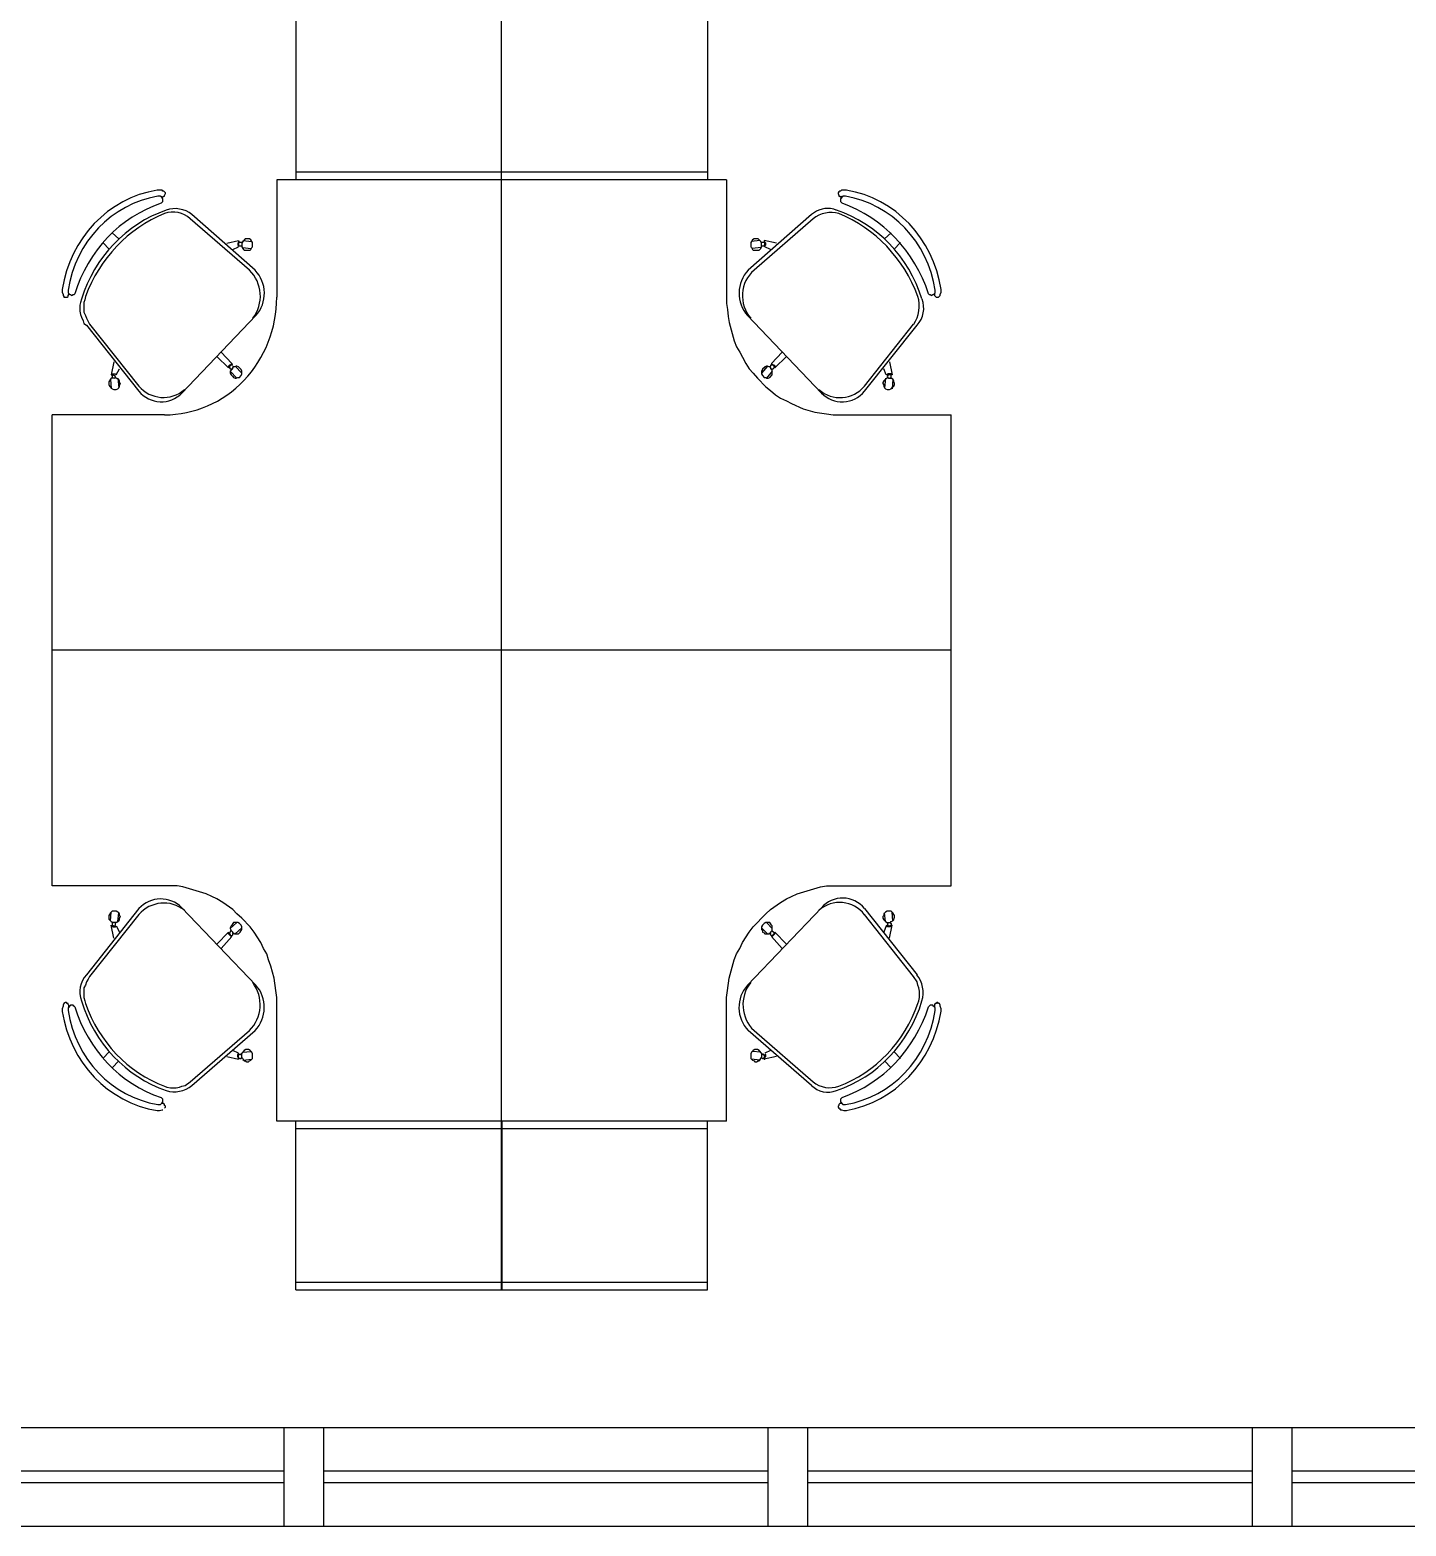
# Model space of a CAD drawing. Header units: millimetres. Extents: x -8 to 5830, y -596 to 3598.
# Drawn here: x 1679.817 to 1683.31, y 2378.348 to 2382.145 of the extents above; entities that cross this region are included whole.
import ezdxf

# ---------------------------------------------------------------- set-up
doc = ezdxf.new("R2010")
doc.units = ezdxf.units.MM
doc.layers.get('0').update_dxf_attribs({"color": 9})

msp = doc.modelspace()

# ---------------------------------------------------------------- linework, layer by layer
at = {"lineweight": 25}
for p, q in [((1680.492, 2382.1934), (1680.492, 2381.7646)), ((1681.0133, 2382.1934), (1681.0133, 2378.9467)), ((1681.5367, 2382.1934), (1681.5367, 2381.7646)), ((1680.492, 2381.7845), (1681.5367, 2381.7845)), ((1680.1522, 2381.7381), (1680.1395, 2381.7381)), ((1680.1543, 2381.7359), (1680.1522, 2381.7381)), ((1680.1564, 2381.7359), (1680.1543, 2381.7359)), ((1680.1585, 2381.7337), (1680.1564, 2381.7359)), ((1680.1606, 2381.7315), (1680.1585, 2381.7337)), ((1680.1606, 2381.7293), (1680.1606, 2381.7315)), ((1681.5853, 2381.7646), (1680.4434, 2381.7646)), ((1680.4434, 2381.7646), (1680.4434, 2381.4663)), ((1681.5853, 2381.7646), (1681.5853, 2381.4508)), ((1681.8702, 2381.7337), (1681.8681, 2381.7315)), ((1681.8681, 2381.7315), (1681.8681, 2381.7293)), ((1681.8723, 2381.7359), (1681.8702, 2381.7337)), ((1681.8744, 2381.7359), (1681.8723, 2381.7359)), ((1681.8765, 2381.7381), (1681.8744, 2381.7359)), ((1681.8892, 2381.7381), (1681.8765, 2381.7381)), ((1680.1479, 2381.7226), (1680.1416, 2381.7226)), ((1680.1522, 2381.7182), (1680.1479, 2381.7226)), ((1680.1501, 2381.7226), (1680.1522, 2381.7204)), ((1680.1501, 2381.7049), (1680.1543, 2381.7094)), ((1680.1522, 2381.7204), (1680.1564, 2381.7226)), ((1680.1543, 2381.716), (1680.1522, 2381.7182)), ((1680.1543, 2381.7094), (1680.1543, 2381.716)), ((1680.1564, 2381.7226), (1680.1585, 2381.7226)), ((1680.1585, 2381.7248), (1680.1606, 2381.7293)), ((1680.1585, 2381.7226), (1680.1585, 2381.7248)), ((1681.8681, 2381.7293), (1681.8702, 2381.7248)), ((1681.8702, 2381.7248), (1681.8702, 2381.7226)), ((1681.8702, 2381.7226), (1681.8723, 2381.7226)), ((1681.8723, 2381.7226), (1681.8744, 2381.7204)), ((1681.8744, 2381.7204), (1681.8786, 2381.7226)), ((1681.8807, 2381.7226), (1681.8744, 2381.716)), ((1681.8744, 2381.716), (1681.8744, 2381.7094)), ((1681.8744, 2381.7094), (1681.8786, 2381.7049)), ((1681.8871, 2381.7226), (1681.8807, 2381.7226)), ((1680.3738, 2381.5348), (1680.2239, 2381.6652)), ((1680.3886, 2381.5348), (1680.2281, 2381.6762)), ((1681.8005, 2381.6762), (1681.6401, 2381.5348)), ((1681.8048, 2381.6652), (1681.6549, 2381.5348)), ((1681.8132, 2381.6851), (1681.8005, 2381.6762)), ((1681.8195, 2381.6873), (1681.8132, 2381.6851)), ((1681.828, 2381.6895), (1681.8195, 2381.6873)), ((1681.8343, 2381.6917), (1681.828, 2381.6895)), ((1681.8491, 2381.6917), (1681.8343, 2381.6917)), ((1681.8575, 2381.6895), (1681.8491, 2381.6917)), ((1681.8638, 2381.6873), (1681.8575, 2381.6895)), ((1680.0424, 2381.6143), (1680.0255, 2381.6298)), ((1681.9863, 2381.6143), (1682.0031, 2381.6298)), ((1680.0192, 2381.5878), (1680.0023, 2381.6055)), ((1680.3168, 2381.6033), (1680.3463, 2381.6099)), ((1680.3316, 2381.5878), (1680.3463, 2381.5944)), ((1680.3463, 2381.6055), (1680.3442, 2381.6033)), ((1680.3442, 2381.6033), (1680.3442, 2381.5989)), ((1680.3442, 2381.5989), (1680.3463, 2381.5967)), ((1680.3463, 2381.5944), (1680.3442, 2381.5944)), ((1680.3463, 2381.6077), (1680.3463, 2381.5967)), ((1680.3485, 2381.6077), (1680.3463, 2381.6077)), ((1680.3548, 2381.6055), (1680.3463, 2381.6055)), ((1680.3463, 2381.5967), (1680.3548, 2381.5967)), ((1680.3569, 2381.6077), (1680.3548, 2381.6033)), ((1680.3548, 2381.6055), (1680.3548, 2381.5944)), ((1680.3548, 2381.5944), (1680.3569, 2381.59)), ((1680.3632, 2381.6143), (1680.3569, 2381.6077)), ((1680.3569, 2381.6099), (1680.3801, 2381.6077)), ((1680.3569, 2381.5922), (1680.378, 2381.59)), ((1680.3569, 2381.59), (1680.359, 2381.5878)), ((1680.359, 2381.5878), (1680.3611, 2381.5856)), ((1680.3611, 2381.5856), (1680.3759, 2381.5856)), ((1680.3738, 2381.6143), (1680.3632, 2381.6143)), ((1680.378, 2381.6121), (1680.3738, 2381.6143)), ((1680.3759, 2381.5856), (1680.378, 2381.5878)), ((1680.3801, 2381.6077), (1680.378, 2381.6121)), ((1680.378, 2381.5878), (1680.3801, 2381.5922)), ((1680.3822, 2381.6055), (1680.3801, 2381.6077)), ((1680.3801, 2381.5922), (1680.3822, 2381.5944)), ((1680.3822, 2381.5944), (1680.3822, 2381.6055)), ((1681.6486, 2381.6077), (1681.6465, 2381.6055)), ((1681.6465, 2381.6055), (1681.6465, 2381.5944)), ((1681.6465, 2381.5944), (1681.6486, 2381.5922)), ((1681.6507, 2381.6121), (1681.6486, 2381.6077)), ((1681.6697, 2381.6099), (1681.6486, 2381.6077)), ((1681.6486, 2381.5922), (1681.6507, 2381.5878)), ((1681.6549, 2381.6143), (1681.6507, 2381.6121)), ((1681.6718, 2381.5922), (1681.6507, 2381.59)), ((1681.6507, 2381.5878), (1681.6528, 2381.5856)), ((1681.6528, 2381.5856), (1681.6676, 2381.5856)), ((1681.6655, 2381.6143), (1681.6549, 2381.6143)), ((1681.6718, 2381.6077), (1681.6655, 2381.6143)), ((1681.6676, 2381.5856), (1681.6718, 2381.59)), ((1681.6739, 2381.6033), (1681.6718, 2381.6077)), ((1681.6718, 2381.59), (1681.6739, 2381.5944)), ((1681.6739, 2381.5944), (1681.6739, 2381.6055)), ((1681.6802, 2381.6055), (1681.6739, 2381.6055)), ((1681.6739, 2381.5967), (1681.6802, 2381.5967)), ((1681.7119, 2381.6033), (1681.6802, 2381.6099)), ((1681.6802, 2381.6077), (1681.6823, 2381.6099)), ((1681.6823, 2381.6033), (1681.6802, 2381.6055)), ((1681.6802, 2381.5967), (1681.6823, 2381.5989)), ((1681.6823, 2381.6055), (1681.6823, 2381.6077)), ((1681.6845, 2381.6033), (1681.6823, 2381.6055)), ((1681.6823, 2381.5989), (1681.6823, 2381.6033)), ((1681.6823, 2381.5967), (1681.6845, 2381.5989)), ((1681.6823, 2381.5944), (1681.6823, 2381.5967)), ((1681.6971, 2381.5878), (1681.6823, 2381.5944)), ((1681.6845, 2381.5989), (1681.6845, 2381.6033)), ((1682.0095, 2381.5878), (1682.0264, 2381.6055)), ((1679.8989, 2381.4861), (1679.8989, 2381.4795)), ((1679.8989, 2381.4795), (1679.901, 2381.4729)), ((1679.901, 2381.4729), (1679.901, 2381.4707)), ((1679.901, 2381.4707), (1679.9031, 2381.4685)), ((1679.9031, 2381.4685), (1679.9031, 2381.4663)), ((1679.9031, 2381.4663), (1679.9116, 2381.4663)), ((1679.9116, 2381.4663), (1679.9137, 2381.4685)), ((1679.9137, 2381.4839), (1679.9137, 2381.4773)), ((1679.9137, 2381.4773), (1679.9179, 2381.4729)), ((1679.9137, 2381.4707), (1679.9158, 2381.4729)), ((1679.9137, 2381.4685), (1679.9137, 2381.4707)), ((1679.9158, 2381.4729), (1679.9158, 2381.4751)), ((1679.9179, 2381.4729), (1679.92, 2381.4729)), ((1679.92, 2381.4729), (1679.9221, 2381.4707)), ((1679.9221, 2381.4707), (1679.9263, 2381.4729)), ((1679.9263, 2381.4729), (1679.9284, 2381.4729)), ((1679.9284, 2381.4729), (1679.9306, 2381.4751)), ((1679.958, 2381.4685), (1679.9559, 2381.4596)), ((1682.0981, 2381.4751), (1682.1002, 2381.4729)), ((1682.1002, 2381.4729), (1682.1023, 2381.4729)), ((1682.1023, 2381.4729), (1682.1045, 2381.4707)), ((1682.1045, 2381.4707), (1682.1087, 2381.4729)), ((1682.1087, 2381.4729), (1682.1108, 2381.4729)), ((1682.1108, 2381.4729), (1682.115, 2381.4773)), ((1682.1129, 2381.4751), (1682.1129, 2381.4707)), ((1682.1129, 2381.4707), (1682.1171, 2381.4663)), ((1682.115, 2381.4773), (1682.115, 2381.4839)), ((1682.1171, 2381.4663), (1682.1235, 2381.4663)), ((1682.1235, 2381.4663), (1682.1277, 2381.4707)), ((1682.1277, 2381.4729), (1682.1298, 2381.4795)), ((1682.1277, 2381.4707), (1682.1277, 2381.4729)), ((1682.1298, 2381.4795), (1682.1298, 2381.4861)), ((1679.9453, 2381.453), (1679.9432, 2381.4464)), ((1679.9432, 2381.4464), (1679.9432, 2381.4309)), ((1679.9432, 2381.4309), (1679.9453, 2381.4221)), ((1679.9474, 2381.4618), (1679.9453, 2381.453)), ((1679.9559, 2381.4596), (1679.9538, 2381.453)), ((1679.9538, 2381.453), (1679.9538, 2381.4287)), ((1679.9538, 2381.4287), (1679.958, 2381.4198)), ((1681.5853, 2381.4508), (1681.5874, 2381.4353)), ((1681.5874, 2381.4353), (1681.5895, 2381.4176)), ((1679.9453, 2381.4221), (1679.9474, 2381.4154)), ((1679.9474, 2381.4154), (1679.9517, 2381.4066)), ((1679.9517, 2381.4066), (1679.9538, 2381.4)), ((1679.9538, 2381.4), (1679.9601, 2381.3955)), ((1679.958, 2381.4198), (1679.9601, 2381.4132)), ((1679.9601, 2381.4132), (1679.9643, 2381.4044)), ((1679.9601, 2381.3955), (1680.0931, 2381.2276)), ((1679.9643, 2381.4044), (1679.9685, 2381.3977)), ((1679.9685, 2381.3977), (1680.0931, 2381.2408)), ((1680.2028, 2381.2231), (1680.3907, 2381.4198)), ((1681.5895, 2381.4176), (1681.5916, 2381.4022)), ((1681.5916, 2381.4022), (1681.6042, 2381.3558)), ((1681.638, 2381.4198), (1681.8259, 2381.2231)), ((1681.9356, 2381.2408), (1682.0601, 2381.3977)), ((1681.9356, 2381.2276), (1682.0686, 2381.3955)), ((1681.6042, 2381.3558), (1681.6106, 2381.3403)), ((1680.321, 2381.2872), (1680.2915, 2381.316)), ((1680.302, 2381.327), (1680.3295, 2381.2983)), ((1681.6106, 2381.3403), (1681.619, 2381.327)), ((1681.619, 2381.327), (1681.6254, 2381.3138)), ((1681.6254, 2381.3138), (1681.6338, 2381.2983)), ((1681.7267, 2381.327), (1681.6992, 2381.2983)), ((1681.7077, 2381.2872), (1681.7372, 2381.316)), ((1680.0298, 2381.3027), (1680.0234, 2381.2696)), ((1680.0361, 2381.2696), (1680.0445, 2381.285)), ((1680.3231, 2381.2939), (1680.321, 2381.2917)), ((1680.321, 2381.2917), (1680.321, 2381.2872)), ((1680.3273, 2381.2961), (1680.3231, 2381.2917)), ((1680.3316, 2381.2939), (1680.3231, 2381.2939)), ((1680.3231, 2381.2917), (1680.3231, 2381.2872)), ((1680.3231, 2381.2872), (1680.3252, 2381.285)), ((1680.3252, 2381.285), (1680.3316, 2381.285)), ((1680.3273, 2381.2806), (1680.3252, 2381.2784)), ((1680.3252, 2381.2784), (1680.3421, 2381.2607)), ((1680.3252, 2381.2784), (1680.3252, 2381.274)), ((1680.3295, 2381.2961), (1680.3273, 2381.2961)), ((1680.3295, 2381.285), (1680.3273, 2381.2806)), ((1680.3295, 2381.2983), (1680.3295, 2381.2961)), ((1680.3337, 2381.2894), (1680.3316, 2381.2917)), ((1680.3316, 2381.2872), (1680.3337, 2381.2894)), ((1680.3316, 2381.285), (1680.3316, 2381.2872)), ((1680.3358, 2381.2894), (1680.3337, 2381.2894)), ((1680.34, 2381.2917), (1680.3358, 2381.2894)), ((1680.3379, 2381.2917), (1680.3548, 2381.274)), ((1680.3421, 2381.2917), (1680.34, 2381.2917)), ((1680.3463, 2381.2894), (1680.3421, 2381.2917)), ((1680.3527, 2381.2828), (1680.3463, 2381.2894)), ((1680.3548, 2381.2784), (1680.3527, 2381.2828)), ((1680.3548, 2381.2718), (1680.3548, 2381.2784)), ((1681.6338, 2381.2983), (1681.6422, 2381.285)), ((1681.6422, 2381.285), (1681.6528, 2381.274)), ((1681.6887, 2381.2917), (1681.6739, 2381.274)), ((1681.676, 2381.2828), (1681.6739, 2381.2784)), ((1681.6739, 2381.2784), (1681.6739, 2381.2718)), ((1681.6802, 2381.2872), (1681.676, 2381.285)), ((1681.676, 2381.285), (1681.676, 2381.2828)), ((1681.6823, 2381.2894), (1681.6802, 2381.2872)), ((1681.6866, 2381.2917), (1681.6823, 2381.2894)), ((1681.6887, 2381.2917), (1681.6866, 2381.2917)), ((1681.7013, 2381.2784), (1681.6866, 2381.2607)), ((1681.6929, 2381.2894), (1681.6887, 2381.2917)), ((1681.695, 2381.2894), (1681.6929, 2381.2894)), ((1681.6971, 2381.2917), (1681.695, 2381.2894)), ((1681.695, 2381.2894), (1681.6971, 2381.2872)), ((1681.7056, 2381.2939), (1681.6971, 2381.2939)), ((1681.6971, 2381.2939), (1681.6971, 2381.2917)), ((1681.6971, 2381.2872), (1681.6971, 2381.285)), ((1681.6971, 2381.285), (1681.7034, 2381.285)), ((1681.6992, 2381.2983), (1681.6992, 2381.2961)), ((1681.6992, 2381.2961), (1681.7013, 2381.2961)), ((1681.7013, 2381.2806), (1681.6992, 2381.285)), ((1681.7056, 2381.2917), (1681.7013, 2381.2961)), ((1681.7013, 2381.2696), (1681.7013, 2381.2806)), ((1681.7034, 2381.285), (1681.7056, 2381.2872)), ((1681.7056, 2381.2939), (1681.7077, 2381.2917)), ((1681.7056, 2381.2872), (1681.7056, 2381.2917)), ((1681.7077, 2381.2917), (1681.7077, 2381.2872)), ((1681.9905, 2381.2696), (1681.9842, 2381.285)), ((1681.9989, 2381.3027), (1682.0053, 2381.2696)), ((1680.0192, 2381.2541), (1680.0171, 2381.2519)), ((1680.0171, 2381.2519), (1680.0171, 2381.2452)), ((1680.0171, 2381.2452), (1680.0192, 2381.2408)), ((1680.0213, 2381.2585), (1680.0192, 2381.2541)), ((1680.0192, 2381.2408), (1680.0255, 2381.2342)), ((1680.0234, 2381.2607), (1680.0213, 2381.2585)), ((1680.0213, 2381.2585), (1680.0234, 2381.2342)), ((1680.0234, 2381.2696), (1680.0255, 2381.2696)), ((1680.0319, 2381.2607), (1680.0234, 2381.2607)), ((1680.0255, 2381.2696), (1680.0255, 2381.2718)), ((1680.0255, 2381.2718), (1680.034, 2381.2718)), ((1680.0276, 2381.2696), (1680.0255, 2381.2673)), ((1680.0255, 2381.2673), (1680.0255, 2381.2629)), ((1680.0255, 2381.2629), (1680.0276, 2381.2629)), ((1680.034, 2381.2651), (1680.0276, 2381.2696)), ((1680.0276, 2381.2629), (1680.0276, 2381.2607)), ((1680.0319, 2381.2607), (1680.034, 2381.2629)), ((1680.034, 2381.2718), (1680.0361, 2381.2696)), ((1680.034, 2381.2629), (1680.034, 2381.2651)), ((1680.0361, 2381.2607), (1680.034, 2381.2629)), ((1680.0403, 2381.2585), (1680.0361, 2381.2607)), ((1680.0403, 2381.2607), (1680.0424, 2381.2364)), ((1680.0424, 2381.2563), (1680.0403, 2381.2585)), ((1680.0445, 2381.2541), (1680.0424, 2381.2563)), ((1680.0424, 2381.2364), (1680.0445, 2381.2408)), ((1680.0445, 2381.2497), (1680.0445, 2381.2541)), ((1680.0466, 2381.2475), (1680.0445, 2381.2497)), ((1680.0445, 2381.243), (1680.0466, 2381.2475)), ((1680.0445, 2381.2408), (1680.0445, 2381.243)), ((1680.3252, 2381.274), (1680.3273, 2381.2696)), ((1680.3273, 2381.2696), (1680.3295, 2381.2673)), ((1680.3295, 2381.2673), (1680.3316, 2381.2651)), ((1680.3316, 2381.2651), (1680.3337, 2381.2629)), ((1680.3337, 2381.2629), (1680.3379, 2381.2607)), ((1680.3379, 2381.2607), (1680.34, 2381.2607)), ((1680.34, 2381.2607), (1680.3442, 2381.2629)), ((1680.3442, 2381.2629), (1680.3485, 2381.2629)), ((1680.3485, 2381.2629), (1680.3527, 2381.2673)), ((1680.3527, 2381.2673), (1680.3548, 2381.2718)), ((1681.6528, 2381.274), (1681.6633, 2381.2607)), ((1681.6633, 2381.2607), (1681.6845, 2381.2386)), ((1681.6739, 2381.2718), (1681.676, 2381.2673)), ((1681.676, 2381.2673), (1681.6802, 2381.2629)), ((1681.6802, 2381.2629), (1681.6845, 2381.2629)), ((1681.6845, 2381.2629), (1681.6866, 2381.2607)), ((1681.6845, 2381.2386), (1681.6971, 2381.2298)), ((1681.6866, 2381.2607), (1681.6908, 2381.2607)), ((1681.6908, 2381.2607), (1681.695, 2381.2629)), ((1681.695, 2381.2629), (1681.7013, 2381.2696)), ((1681.9842, 2381.2541), (1681.982, 2381.2497)), ((1681.982, 2381.2497), (1681.982, 2381.2475)), ((1681.982, 2381.2475), (1681.9842, 2381.243)), ((1681.9884, 2381.2585), (1681.9842, 2381.2541)), ((1681.9842, 2381.243), (1681.9842, 2381.2408)), ((1681.9842, 2381.2408), (1681.9863, 2381.2364)), ((1681.9884, 2381.2607), (1681.9863, 2381.2364)), ((1681.9926, 2381.2607), (1681.9884, 2381.2585)), ((1681.9926, 2381.2696), (1681.9905, 2381.2696)), ((1681.9947, 2381.2718), (1681.9926, 2381.2696)), ((1681.9947, 2381.2673), (1681.9926, 2381.2651)), ((1681.9926, 2381.2651), (1681.9947, 2381.2629)), ((1681.9947, 2381.2629), (1681.9926, 2381.2607)), ((1682.0031, 2381.2718), (1681.9947, 2381.2718)), ((1682.001, 2381.2696), (1681.9947, 2381.2696)), ((1681.9947, 2381.2696), (1681.9947, 2381.2673)), ((1681.9947, 2381.2629), (1681.9968, 2381.2607)), ((1681.9968, 2381.2607), (1682.0031, 2381.2607)), ((1682.0031, 2381.2673), (1682.001, 2381.2696)), ((1682.001, 2381.2607), (1682.001, 2381.2629)), ((1682.001, 2381.2629), (1682.0031, 2381.2629)), ((1682.0031, 2381.2696), (1682.0031, 2381.2718)), ((1682.0053, 2381.2696), (1682.0031, 2381.2696)), ((1682.0031, 2381.2629), (1682.0031, 2381.2673)), ((1682.0074, 2381.2585), (1682.0031, 2381.2607)), ((1682.0031, 2381.2342), (1682.0074, 2381.2386)), ((1682.0074, 2381.2585), (1682.0053, 2381.2342)), ((1682.0095, 2381.2541), (1682.0074, 2381.2585)), ((1682.0074, 2381.2386), (1682.0095, 2381.2408)), ((1682.0095, 2381.2519), (1682.0095, 2381.2541)), ((1682.0116, 2381.2475), (1682.0095, 2381.2519)), ((1682.0095, 2381.2408), (1682.0116, 2381.2452)), ((1682.0116, 2381.2452), (1682.0116, 2381.2475)), ((1680.0255, 2381.2342), (1680.0298, 2381.232)), ((1680.0298, 2381.232), (1680.0361, 2381.232)), ((1680.0361, 2381.232), (1680.0403, 2381.2342)), ((1680.0403, 2381.2342), (1680.0424, 2381.2364)), ((1681.6971, 2381.2298), (1681.7098, 2381.2187)), ((1681.7098, 2381.2187), (1681.7224, 2381.2099)), ((1681.7224, 2381.2099), (1681.7372, 2381.2033)), ((1681.7372, 2381.2033), (1681.7499, 2381.1966)), ((1681.9863, 2381.2364), (1681.9884, 2381.2342)), ((1681.9884, 2381.2342), (1681.9926, 2381.232)), ((1681.9926, 2381.232), (1681.9989, 2381.232)), ((1681.9989, 2381.232), (1682.0031, 2381.2342)), ((1680.1585, 2381.1679), (1679.8736, 2381.1679)), ((1679.8736, 2379.9722), (1679.8736, 2381.1679)), ((1681.7499, 2381.1966), (1681.7794, 2381.1834)), ((1681.7794, 2381.1834), (1681.809, 2381.1745)), ((1681.809, 2381.1745), (1681.8385, 2381.1701)), ((1681.8385, 2381.1701), (1681.8554, 2381.1679)), ((1681.8554, 2381.1679), (1682.1551, 2381.1679)), ((1682.1551, 2379.9722), (1682.1551, 2381.1679)), ((1679.8736, 2380.5712), (1682.1551, 2380.5712)), ((1680.1902, 2379.9722), (1679.8736, 2379.9722)), ((1680.2049, 2379.97), (1680.1902, 2379.9722)), ((1680.264, 2379.9523), (1680.2049, 2379.97)), ((1680.2788, 2379.9457), (1680.264, 2379.9523)), ((1681.7499, 2379.9457), (1681.7647, 2379.9523)), ((1681.7647, 2379.9523), (1681.8237, 2379.97)), ((1681.8237, 2379.97), (1681.8385, 2379.9722)), ((1681.8385, 2379.9722), (1682.1551, 2379.9722)), ((1680.0931, 2379.9148), (1679.9601, 2379.7468)), ((1680.3907, 2379.7203), (1680.2028, 2379.917)), ((1680.2915, 2379.9391), (1680.2788, 2379.9457)), ((1680.3062, 2379.9302), (1680.2915, 2379.9391)), ((1680.3316, 2379.9126), (1680.3062, 2379.9302)), ((1680.3421, 2379.9015), (1680.3316, 2379.9126)), ((1681.638, 2379.7203), (1681.8259, 2379.917)), ((1681.6845, 2379.9015), (1681.6971, 2379.9126)), ((1681.6971, 2379.9126), (1681.7224, 2379.9302)), ((1681.7224, 2379.9302), (1681.7372, 2379.9391)), ((1681.7372, 2379.9391), (1681.7499, 2379.9457)), ((1681.9356, 2379.9148), (1682.0686, 2379.7468)), ((1680.0931, 2379.8993), (1679.9685, 2379.7424)), ((1680.0192, 2379.8993), (1680.0171, 2379.8971)), ((1680.0171, 2379.8971), (1680.0171, 2379.8882)), ((1680.0171, 2379.8882), (1680.0234, 2379.8816)), ((1680.0213, 2379.9037), (1680.0192, 2379.8993)), ((1680.0255, 2379.9081), (1680.0213, 2379.9037)), ((1680.0213, 2379.8838), (1680.0234, 2379.9059)), ((1680.0234, 2379.8816), (1680.0276, 2379.8794)), ((1680.0298, 2379.8396), (1680.0234, 2379.8728)), ((1680.0234, 2379.8728), (1680.0234, 2379.8706)), ((1680.0361, 2379.9081), (1680.0255, 2379.9081)), ((1680.0276, 2379.8794), (1680.0255, 2379.8772)), ((1680.0255, 2379.8772), (1680.0255, 2379.8706)), ((1680.0255, 2379.8728), (1680.0276, 2379.8728)), ((1680.0255, 2379.8706), (1680.0276, 2379.8684)), ((1680.0361, 2379.8794), (1680.0276, 2379.8794)), ((1680.0276, 2379.8728), (1680.0276, 2379.8706)), ((1680.0276, 2379.8706), (1680.0319, 2379.8706)), ((1680.0319, 2379.8706), (1680.034, 2379.8728)), ((1680.034, 2379.8728), (1680.034, 2379.8794)), ((1680.034, 2379.8684), (1680.0361, 2379.8706)), ((1680.0403, 2379.9059), (1680.0361, 2379.9081)), ((1680.0361, 2379.8794), (1680.0403, 2379.8816)), ((1680.0361, 2379.8706), (1680.0445, 2379.8551)), ((1680.0424, 2379.9037), (1680.0403, 2379.9059)), ((1680.0403, 2379.8816), (1680.0424, 2379.9037)), ((1680.0403, 2379.8816), (1680.0424, 2379.8838)), ((1680.0445, 2379.9015), (1680.0424, 2379.9037)), ((1680.0424, 2379.8838), (1680.0445, 2379.886)), ((1680.0445, 2379.8971), (1680.0445, 2379.9015)), ((1680.0466, 2379.8949), (1680.0445, 2379.8971)), ((1680.0445, 2379.8905), (1680.0466, 2379.8949)), ((1680.0445, 2379.886), (1680.0445, 2379.8905)), ((1680.3252, 2379.8639), (1680.3421, 2379.8794)), ((1680.3273, 2379.8706), (1680.3252, 2379.8661)), ((1680.3295, 2379.8728), (1680.3273, 2379.8706)), ((1680.3316, 2379.8772), (1680.3295, 2379.8728)), ((1680.3337, 2379.8794), (1680.3316, 2379.8772)), ((1680.3442, 2379.8794), (1680.3337, 2379.8794)), ((1680.3548, 2379.8905), (1680.3421, 2379.9015)), ((1680.3485, 2379.8772), (1680.3442, 2379.8794)), ((1680.3527, 2379.8728), (1680.3485, 2379.8772)), ((1680.3548, 2379.8684), (1680.3527, 2379.8728)), ((1680.3759, 2379.8684), (1680.3548, 2379.8905)), ((1681.6528, 2379.8684), (1681.6845, 2379.9015)), ((1681.676, 2379.8728), (1681.6739, 2379.8684)), ((1681.6802, 2379.8772), (1681.676, 2379.8728)), ((1681.6845, 2379.8794), (1681.6802, 2379.8772)), ((1681.695, 2379.8794), (1681.6845, 2379.8794)), ((1681.7013, 2379.8639), (1681.6866, 2379.8794)), ((1681.6971, 2379.8772), (1681.695, 2379.8794)), ((1681.6992, 2379.8728), (1681.6971, 2379.8772)), ((1681.7013, 2379.8706), (1681.6992, 2379.8728)), ((1681.7013, 2379.8595), (1681.7013, 2379.8706)), ((1682.0601, 2379.7424), (1681.9356, 2379.8993)), ((1681.9842, 2379.8971), (1681.982, 2379.8949)), ((1681.982, 2379.8949), (1681.982, 2379.8905)), ((1681.982, 2379.8905), (1681.9842, 2379.886)), ((1681.9884, 2379.9059), (1681.9842, 2379.9015)), ((1681.9842, 2379.9015), (1681.9842, 2379.8971)), ((1681.9842, 2379.886), (1681.9884, 2379.8816)), ((1681.9905, 2379.8706), (1681.9842, 2379.8551)), ((1681.9884, 2379.8816), (1681.9863, 2379.9037)), ((1681.9926, 2379.9081), (1681.9884, 2379.9059)), ((1681.9884, 2379.8816), (1681.9926, 2379.8794)), ((1681.9926, 2379.8706), (1681.9905, 2379.8706)), ((1682.0031, 2379.9081), (1681.9926, 2379.9081)), ((1681.9926, 2379.8794), (1682.001, 2379.8794)), ((1681.9947, 2379.8772), (1681.9926, 2379.875)), ((1681.9926, 2379.875), (1681.9947, 2379.8728)), ((1681.9947, 2379.8684), (1681.9926, 2379.8706)), ((1681.9947, 2379.8794), (1681.9947, 2379.8772)), ((1681.9947, 2379.8728), (1681.9968, 2379.8706)), ((1681.9968, 2379.8706), (1682.001, 2379.8706)), ((1681.9989, 2379.8396), (1682.0053, 2379.8728)), ((1682.001, 2379.8794), (1682.0031, 2379.8816)), ((1682.0031, 2379.8772), (1682.001, 2379.8794)), ((1682.001, 2379.8706), (1682.001, 2379.8728)), ((1682.001, 2379.8728), (1682.0053, 2379.8728)), ((1682.0031, 2379.8706), (1682.001, 2379.8684)), ((1682.0053, 2379.9059), (1682.0031, 2379.9081)), ((1682.0031, 2379.8816), (1682.0074, 2379.8838)), ((1682.0031, 2379.8772), (1682.0031, 2379.8706)), ((1682.0074, 2379.8838), (1682.0053, 2379.9059)), ((1682.0074, 2379.9037), (1682.0053, 2379.9059)), ((1682.0095, 2379.8993), (1682.0074, 2379.9037)), ((1682.0074, 2379.8838), (1682.0095, 2379.886)), ((1682.0116, 2379.8971), (1682.0095, 2379.8993)), ((1682.0095, 2379.8882), (1682.0116, 2379.8927)), ((1682.0095, 2379.886), (1682.0095, 2379.8882)), ((1682.0116, 2379.8927), (1682.0116, 2379.8971)), ((1680.0276, 2379.8684), (1680.034, 2379.8684)), ((1680.321, 2379.8551), (1680.2915, 2379.8241)), ((1680.302, 2379.8131), (1680.3295, 2379.844)), ((1680.321, 2379.8507), (1680.321, 2379.8551)), ((1680.3273, 2379.844), (1680.321, 2379.8507)), ((1680.3252, 2379.8551), (1680.3231, 2379.8529)), ((1680.3231, 2379.8529), (1680.3231, 2379.8507)), ((1680.3231, 2379.8507), (1680.3252, 2379.8485)), ((1680.3252, 2379.8661), (1680.3252, 2379.8639)), ((1680.3252, 2379.8639), (1680.3273, 2379.8595)), ((1680.3295, 2379.8573), (1680.3252, 2379.8573)), ((1680.3252, 2379.8573), (1680.3252, 2379.8551)), ((1680.3252, 2379.8485), (1680.3252, 2379.8462)), ((1680.3252, 2379.8462), (1680.3295, 2379.8462)), ((1680.3273, 2379.8595), (1680.3295, 2379.8573)), ((1680.3295, 2379.844), (1680.3273, 2379.844)), ((1680.3316, 2379.8551), (1680.3295, 2379.8573)), ((1680.3295, 2379.8462), (1680.3316, 2379.8485)), ((1680.3316, 2379.8529), (1680.3316, 2379.8551)), ((1680.3337, 2379.8507), (1680.3316, 2379.8529)), ((1680.3316, 2379.8485), (1680.3316, 2379.8507)), ((1680.3316, 2379.8507), (1680.3337, 2379.8507)), ((1680.3337, 2379.8529), (1680.3358, 2379.8507)), ((1680.3358, 2379.8507), (1680.3463, 2379.8507)), ((1680.3379, 2379.8507), (1680.3548, 2379.8661)), ((1680.3463, 2379.8507), (1680.3506, 2379.8551)), ((1680.3506, 2379.8551), (1680.3527, 2379.8595)), ((1680.3527, 2379.8595), (1680.3548, 2379.8617)), ((1680.3548, 2379.8617), (1680.3548, 2379.8684)), ((1680.3864, 2379.8551), (1680.3759, 2379.8684)), ((1680.4033, 2379.8286), (1680.3864, 2379.8551)), ((1681.6254, 2379.8286), (1681.6422, 2379.8551)), ((1681.6422, 2379.8551), (1681.6528, 2379.8684)), ((1681.6739, 2379.8684), (1681.6739, 2379.8617)), ((1681.6887, 2379.8507), (1681.6739, 2379.8661)), ((1681.6739, 2379.8617), (1681.676, 2379.8595)), ((1681.676, 2379.8595), (1681.676, 2379.8551)), ((1681.676, 2379.8551), (1681.6802, 2379.8529)), ((1681.6802, 2379.8529), (1681.6823, 2379.8507)), ((1681.6823, 2379.8507), (1681.6929, 2379.8507)), ((1681.6929, 2379.8507), (1681.695, 2379.8529)), ((1681.6971, 2379.8529), (1681.695, 2379.8507)), ((1681.695, 2379.8507), (1681.6971, 2379.8507)), ((1681.7013, 2379.8595), (1681.6971, 2379.8551)), ((1681.6971, 2379.8551), (1681.6971, 2379.8529)), ((1681.6971, 2379.8507), (1681.6971, 2379.8485)), ((1681.6971, 2379.8485), (1681.6992, 2379.8462)), ((1681.7013, 2379.8573), (1681.6992, 2379.8573)), ((1681.6992, 2379.8462), (1681.7013, 2379.8462)), ((1681.7267, 2379.8131), (1681.6992, 2379.844)), ((1681.6992, 2379.844), (1681.7013, 2379.844)), ((1681.7056, 2379.8529), (1681.7013, 2379.8573)), ((1681.7013, 2379.844), (1681.7077, 2379.8507)), ((1681.7013, 2379.8462), (1681.7056, 2379.8507)), ((1681.7056, 2379.8507), (1681.7056, 2379.8529)), ((1681.7077, 2379.8507), (1681.7077, 2379.8551)), ((1681.7077, 2379.8551), (1681.7372, 2379.8241)), ((1682.001, 2379.8684), (1681.9947, 2379.8684)), ((1680.4097, 2379.8131), (1680.4033, 2379.8286)), ((1680.4181, 2379.7998), (1680.4097, 2379.8131)), ((1680.4223, 2379.7844), (1680.4181, 2379.7998)), ((1681.6042, 2379.7844), (1681.6106, 2379.7998)), ((1681.6106, 2379.7998), (1681.619, 2379.8131)), ((1681.619, 2379.8131), (1681.6254, 2379.8286)), ((1680.4287, 2379.7689), (1680.4223, 2379.7844)), ((1680.4371, 2379.738), (1680.4287, 2379.7689)), ((1681.5916, 2379.738), (1681.6042, 2379.7844)), ((1679.958, 2379.7203), (1679.9538, 2379.7136)), ((1679.9601, 2379.7291), (1679.958, 2379.7203)), ((1679.9643, 2379.7357), (1679.9601, 2379.7291)), ((1679.9685, 2379.7424), (1679.9643, 2379.7357)), ((1680.4413, 2379.707), (1680.4371, 2379.738)), ((1681.5874, 2379.707), (1681.5916, 2379.738)), ((1682.0686, 2379.7291), (1682.0601, 2379.7424)), ((1682.0707, 2379.7203), (1682.0686, 2379.7291)), ((1682.0728, 2379.7136), (1682.0707, 2379.7203)), ((1679.9538, 2379.7136), (1679.9538, 2379.6893)), ((1679.9538, 2379.6893), (1679.9559, 2379.6805)), ((1680.4434, 2379.6893), (1680.4413, 2379.707)), ((1680.4434, 2379.3755), (1680.4434, 2379.6893)), ((1681.5853, 2379.6893), (1681.5874, 2379.707)), ((1681.5853, 2379.3755), (1681.5853, 2379.6893)), ((1682.0749, 2379.7048), (1682.0728, 2379.7136)), ((1682.0728, 2379.6805), (1682.0749, 2379.6893)), ((1682.0749, 2379.6893), (1682.0749, 2379.7048)), ((1679.901, 2379.6672), (1679.8989, 2379.6606)), ((1679.8989, 2379.6606), (1679.8989, 2379.654)), ((1679.9031, 2379.6739), (1679.901, 2379.6694)), ((1679.901, 2379.6694), (1679.901, 2379.6672)), ((1679.9073, 2379.6761), (1679.9031, 2379.6739)), ((1679.9095, 2379.6761), (1679.9073, 2379.6761)), ((1679.9116, 2379.6739), (1679.9095, 2379.6761)), ((1679.9137, 2379.6739), (1679.9116, 2379.6739)), ((1679.9137, 2379.6717), (1679.9137, 2379.6739)), ((1679.9158, 2379.6694), (1679.9137, 2379.6717)), ((1679.92, 2379.6694), (1679.9137, 2379.6628)), ((1679.9137, 2379.6628), (1679.9137, 2379.6562)), ((1679.9158, 2379.665), (1679.9158, 2379.6694)), ((1679.9263, 2379.6694), (1679.92, 2379.6694)), ((1679.9284, 2379.6672), (1679.9263, 2379.6694)), ((1679.9306, 2379.665), (1679.9284, 2379.6672)), ((1679.9559, 2379.6805), (1679.958, 2379.6739)), ((1682.0707, 2379.6739), (1682.0728, 2379.6805)), ((1682.1023, 2379.6694), (1682.0981, 2379.665)), ((1682.1087, 2379.6694), (1682.1023, 2379.6694)), ((1682.1108, 2379.6672), (1682.1087, 2379.6694)), ((1682.115, 2379.6628), (1682.1108, 2379.6672)), ((1682.115, 2379.6739), (1682.1129, 2379.6717)), ((1682.1129, 2379.6717), (1682.1129, 2379.665)), ((1682.1171, 2379.6739), (1682.115, 2379.6739)), ((1682.115, 2379.6562), (1682.115, 2379.6628)), ((1682.1192, 2379.6761), (1682.1171, 2379.6739)), ((1682.1213, 2379.6761), (1682.1192, 2379.6761)), ((1682.1235, 2379.6739), (1682.1213, 2379.6761)), ((1682.1256, 2379.6739), (1682.1235, 2379.6739)), ((1682.1277, 2379.6694), (1682.1256, 2379.6739)), ((1682.1277, 2379.6672), (1682.1277, 2379.6694)), ((1682.1298, 2379.6606), (1682.1277, 2379.6672)), ((1682.1298, 2379.654), (1682.1298, 2379.6606)), ((1680.2239, 2379.475), (1680.3738, 2379.6053)), ((1680.2281, 2379.4661), (1680.3886, 2379.6053)), ((1681.8005, 2379.4661), (1681.6401, 2379.6053)), ((1681.6549, 2379.6053), (1681.8048, 2379.475)), ((1680.0192, 2379.5523), (1680.0023, 2379.5346)), ((1680.3168, 2379.539), (1680.3463, 2379.5324)), ((1680.3463, 2379.5479), (1680.3316, 2379.5545)), ((1680.3442, 2379.5435), (1680.3463, 2379.5457)), ((1680.3442, 2379.539), (1680.3442, 2379.5435)), ((1680.3463, 2379.5368), (1680.3442, 2379.539)), ((1680.3463, 2379.5457), (1680.3463, 2379.5479)), ((1680.3485, 2379.5435), (1680.3463, 2379.5435)), ((1680.3463, 2379.5324), (1680.3463, 2379.5435)), ((1680.3463, 2379.5368), (1680.3485, 2379.5346)), ((1680.3506, 2379.5457), (1680.3485, 2379.5435)), ((1680.3485, 2379.5346), (1680.3527, 2379.5346)), ((1680.3527, 2379.5435), (1680.3506, 2379.5457)), ((1680.3548, 2379.5435), (1680.3527, 2379.5435)), ((1680.3527, 2379.5346), (1680.3548, 2379.5368)), ((1680.3611, 2379.5545), (1680.3548, 2379.5479)), ((1680.3548, 2379.5368), (1680.3548, 2379.5479)), ((1680.3548, 2379.5368), (1680.3569, 2379.5346)), ((1680.3569, 2379.5501), (1680.378, 2379.5523)), ((1680.3569, 2379.5346), (1680.359, 2379.5302)), ((1680.3569, 2379.5302), (1680.3801, 2379.5324)), ((1680.359, 2379.5302), (1680.3611, 2379.528)), ((1680.3653, 2379.5567), (1680.3611, 2379.5545)), ((1680.3717, 2379.5567), (1680.3653, 2379.5567)), ((1680.3759, 2379.5545), (1680.3717, 2379.5567)), ((1680.3738, 2379.528), (1680.378, 2379.5302)), ((1680.3801, 2379.5501), (1680.3759, 2379.5545)), ((1680.378, 2379.5302), (1680.3822, 2379.5346)), ((1680.3822, 2379.5457), (1680.3801, 2379.5501)), ((1680.3822, 2379.5346), (1680.3822, 2379.5457)), ((1681.6486, 2379.5501), (1681.6465, 2379.5457)), ((1681.6465, 2379.5457), (1681.6465, 2379.5346)), ((1681.6465, 2379.5346), (1681.6486, 2379.5324)), ((1681.6528, 2379.5545), (1681.6486, 2379.5501)), ((1681.6486, 2379.5324), (1681.6507, 2379.5302)), ((1681.6697, 2379.5302), (1681.6486, 2379.5324)), ((1681.6718, 2379.5501), (1681.6507, 2379.5523)), ((1681.6507, 2379.5302), (1681.6549, 2379.528)), ((1681.657, 2379.5567), (1681.6528, 2379.5545)), ((1681.6633, 2379.5567), (1681.657, 2379.5567)), ((1681.6676, 2379.5545), (1681.6633, 2379.5567)), ((1681.6739, 2379.5479), (1681.6676, 2379.5545)), ((1681.6676, 2379.528), (1681.6697, 2379.5302)), ((1681.6697, 2379.5302), (1681.6718, 2379.5346)), ((1681.6718, 2379.5346), (1681.6739, 2379.5368)), ((1681.6739, 2379.5479), (1681.6739, 2379.5368)), ((1681.676, 2379.5435), (1681.6739, 2379.5435)), ((1681.6739, 2379.5368), (1681.676, 2379.5346)), ((1681.6781, 2379.5457), (1681.676, 2379.5435)), ((1681.676, 2379.5346), (1681.6802, 2379.5346)), ((1681.6823, 2379.5413), (1681.6781, 2379.5457)), ((1681.7119, 2379.539), (1681.6802, 2379.5324)), ((1681.6802, 2379.5368), (1681.6823, 2379.539)), ((1681.6802, 2379.5346), (1681.6802, 2379.5368)), ((1681.6802, 2379.5324), (1681.6823, 2379.5324)), ((1681.6971, 2379.5545), (1681.6823, 2379.5479)), ((1681.6845, 2379.5435), (1681.6823, 2379.5457)), ((1681.6823, 2379.539), (1681.6823, 2379.5413)), ((1681.6823, 2379.5368), (1681.6845, 2379.539)), ((1681.6823, 2379.5346), (1681.6823, 2379.5368)), ((1681.6845, 2379.539), (1681.6845, 2379.5435)), ((1682.0095, 2379.5523), (1682.0264, 2379.5346)), ((1680.0424, 2379.528), (1680.0255, 2379.5103)), ((1680.3611, 2379.528), (1680.3632, 2379.528)), ((1680.3632, 2379.528), (1680.3674, 2379.5258)), ((1680.3674, 2379.5258), (1680.3717, 2379.5258)), ((1680.3717, 2379.5258), (1680.3738, 2379.528)), ((1681.6549, 2379.528), (1681.657, 2379.5258)), ((1681.657, 2379.5258), (1681.6612, 2379.5258)), ((1681.6612, 2379.5258), (1681.6655, 2379.528)), ((1681.6655, 2379.528), (1681.6676, 2379.528)), ((1681.9863, 2379.528), (1682.0031, 2379.5103)), ((1680.1585, 2379.4639), (1680.1648, 2379.4617)), ((1680.1648, 2379.4617), (1680.1733, 2379.4595)), ((1680.1733, 2379.4595), (1680.188, 2379.4595)), ((1680.188, 2379.4595), (1680.1965, 2379.4617)), ((1680.1965, 2379.4617), (1680.2028, 2379.4639)), ((1680.2028, 2379.4639), (1680.2113, 2379.4661)), ((1680.2113, 2379.4661), (1680.2239, 2379.475)), ((1680.1416, 2379.4175), (1680.1479, 2379.4175)), ((1680.1479, 2379.4175), (1680.1522, 2379.4219)), ((1680.1522, 2379.433), (1680.1501, 2379.4352)), ((1680.1564, 2379.4197), (1680.1501, 2379.4197)), ((1680.1543, 2379.4307), (1680.1522, 2379.433)), ((1680.1522, 2379.4219), (1680.1543, 2379.4241)), ((1680.1543, 2379.4241), (1680.1543, 2379.4307)), ((1680.1585, 2379.4175), (1680.1564, 2379.4197)), ((1680.1585, 2379.4153), (1680.1585, 2379.4175)), ((1680.1606, 2379.4131), (1680.1585, 2379.4153)), ((1681.8702, 2379.4153), (1681.8681, 2379.4131)), ((1681.8723, 2379.4197), (1681.8702, 2379.4175)), ((1681.8702, 2379.4175), (1681.8702, 2379.4153)), ((1681.8786, 2379.4197), (1681.8723, 2379.4197)), ((1681.8786, 2379.4352), (1681.8744, 2379.4307)), ((1681.8744, 2379.4307), (1681.8744, 2379.4241)), ((1681.8744, 2379.4241), (1681.8807, 2379.4175)), ((1681.8807, 2379.4175), (1681.8871, 2379.4175)), ((1680.1395, 2379.402), (1680.1458, 2379.402)), ((1680.1458, 2379.402), (1680.1522, 2379.4042)), ((1680.1522, 2379.4042), (1680.1543, 2379.4042)), ((1680.1585, 2379.4086), (1680.1606, 2379.4109)), ((1680.1606, 2379.4109), (1680.1606, 2379.4131)), ((1681.8681, 2379.4131), (1681.8681, 2379.4109)), ((1681.8681, 2379.4109), (1681.8702, 2379.4086)), ((1681.8702, 2379.4086), (1681.8723, 2379.4064)), ((1681.8723, 2379.4064), (1681.8744, 2379.4042)), ((1681.8744, 2379.4042), (1681.8765, 2379.4042)), ((1681.8765, 2379.4042), (1681.8828, 2379.402)), ((1681.8828, 2379.402), (1681.8892, 2379.402)), ((1681.5853, 2379.3755), (1680.4434, 2379.3755)), ((1680.492, 2378.9467), (1680.492, 2379.3755)), ((1681.5367, 2379.3556), (1680.492, 2379.3556)), ((1681.0154, 2378.9467), (1681.0154, 2379.3755)), ((1681.5367, 2378.9467), (1681.5367, 2379.3755)), ((1680.492, 2378.9666), (1681.5367, 2378.9666)), ((1680.492, 2378.9467), (1681.5367, 2378.9467))]:
    msp.add_line(p, q, dxfattribs=at)
at = {"lineweight": 20}
msp.add_line((1694.2826, 2378.5975), (1664.7935, 2378.5975), dxfattribs=at)
for p, q in [((1677.7326, 2378.5975), (1694.2826, 2378.5975)), ((1679.2826, 2378.4875), (1680.4618, 2378.4875)), ((1680.5618, 2378.4875), (1681.6909, 2378.4875)), ((1681.7909, 2378.4875), (1682.9201, 2378.4875)), ((1683.0201, 2378.4875), (1684.1493, 2378.4875)), ((1680.4618, 2378.4575), (1679.2826, 2378.4575)), ((1681.6909, 2378.4575), (1680.5618, 2378.4575)), ((1682.9201, 2378.4575), (1681.7909, 2378.4575)), ((1684.1493, 2378.4575), (1683.0201, 2378.4575)), ((1664.1826, 2378.3475), (1713.0326, 2378.3475))]:
    msp.add_line(p, q)
for points in [[(1680.4618, 2378.3475), (1680.4618, 2378.5975)], [(1680.5618, 2378.5975), (1680.5618, 2378.3475)], [(1681.6909, 2378.3475), (1681.6909, 2378.5975)], [(1681.7909, 2378.5975), (1681.7909, 2378.3475)], [(1682.9201, 2378.3475), (1682.9201, 2378.5975)], [(1683.0201, 2378.5975), (1683.0201, 2378.3475)]]:
    msp.add_lwpolyline(points)
at = {"lineweight": 25}
for centre, major_axis, start_param, end_param in [((1680.1847, 2381.4389), (0, 0.3029), 0.156704, 1.414092), ((1681.844, 2381.4389), (0, 0.3029), -1.414092, -0.156704), ((1680.1846, 2381.4389), (0, 0.2873), 0.15747, 1.413326), ((1680.2549, 2381.3653), (0, 0.3569), 0.312586, 1.25821), ((1680.1855, 2381.6172), (0, 0.074), -0.647819, 0.327993), ((1681.764, 2381.3551), (0, 0.3698), -1.240385, -0.330412), ((1681.844, 2381.4389), (0, 0.2873), -1.413326, -0.15747), ((1680.2704, 2381.3491), (0, 0.3564), 0.321751, 1.249046), ((1680.2851, 2381.3359), (0, 0.3673), 0.369334, 1.201463), ((1680.1809, 2381.6159), (0, 0.0668), -0.740624, 0.358255), ((1681.8502, 2381.603), (0, 0.0783), -0.27073, 0.653099), ((1681.7611, 2381.351), (0, 0.3531), -1.251432, -0.309609), ((1681.7442, 2381.3365), (0, 0.3665), -1.202497, -0.3683), ((1680.3183, 2381.4694), (0, 0.0875), 4.014012, 5.555965), ((1680.3333, 2381.4762), (0, 0.0823), 3.958831, 5.504404), ((1681.696, 2381.4762), (0, 0.0828), 0.784186, 2.31895), ((1681.7052, 2381.4698), (0, 0.0836), 0.681263, 2.31513), ((1680.159, 2381.4657), (0, 0.2978), 3.139737, 4.714244), ((1681.9973, 2381.4442), (0, 0.0806), 4.097002, 5.017783), ((1682.027, 2381.4387), (0, 0.0614), 3.93142, 5.098566), ((1680.1556, 2381.301), (0, 0.089), 2.31433, 3.823657), ((1681.8732, 2381.299), (0, 0.0875), 2.443216, 3.985168), ((1680.15, 2381.2812), (0, 0.0802), 2.303467, 3.902833), ((1681.8787, 2381.2804), (0, 0.0796), 2.373364, 3.986707), ((1680.149, 2379.8569), (0, 0.0823), -0.753558, 0.792015), ((1680.1569, 2379.8383), (0, 0.0905), -0.649462, 0.830782), ((1681.8723, 2379.8437), (0, 0.0865), -0.873664, 0.692344), ((1681.8798, 2379.8638), (0, 0.0776), -0.853882, 0.815426), ((1680.0051, 2379.7029), (0, 0.0644), 0.820704, 1.926098), ((1680.3163, 2379.6708), (0, 0.089), 3.885126, 5.394453), ((1680.3329, 2379.664), (0, 0.0826), 3.924036, 5.462285), ((1681.6953, 2379.6639), (0, 0.0823), 0.817239, 2.362811), ((1681.7104, 2379.6707), (0, 0.0875), 0.87242, 2.414372), ((1682.0146, 2379.701), (0, 0.0727), 4.426067, 5.393502), ((1680.1847, 2379.7012), (0, 0.3029), 1.727501, 2.984888), ((1680.1846, 2379.7012), (0, 0.2873), 1.728267, 2.984122), ((1680.2549, 2379.7748), (0, 0.3569), 1.883382, 2.829007), ((1680.2688, 2379.7883), (0, 0.3534), 1.880879, 2.821754), ((1680.273, 2379.7938), (0, 0.351), 1.919478, 2.792911), ((1681.7626, 2379.7865), (0, 0.3501), 3.44929, 4.404692), ((1681.7557, 2379.7938), (0, 0.351), 3.490274, 4.363708), ((1681.764, 2379.785), (0, 0.3698), 3.472004, 4.381977), ((1681.844, 2379.7012), (0, 0.2873), 3.299063, 4.554919), ((1681.8385, 2379.707), (0, 0.3096), 3.313783, 4.540198), ((1680.1832, 2379.5254), (0, 0.0757), 2.853799, 3.811756), ((1681.8425, 2379.5132), (0, 0.0644), 2.3915, 3.496894), ((1681.8474, 2379.534), (0, 0.074), 2.493773, 3.469586)]:
    msp.add_ellipse(centre, major_axis=major_axis, ratio=0.954968, start_param=start_param, end_param=end_param, dxfattribs=at)

doc.saveas('drawing.dxf')
